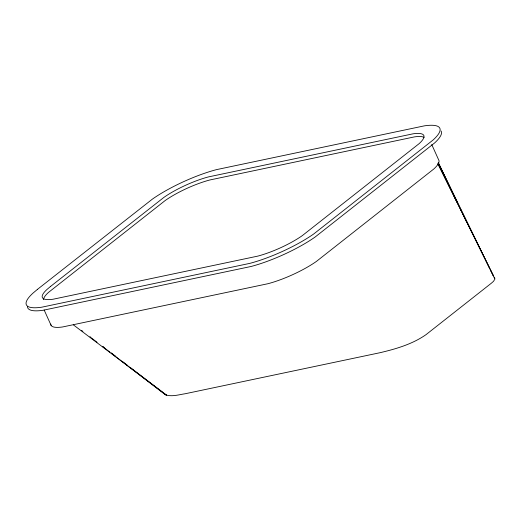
<?xml version="1.0" encoding="UTF-8"?>
<svg xmlns="http://www.w3.org/2000/svg" width="521" height="521" viewBox="0 0 521 521"><rect width="100%" height="100%" fill="white"/><g stroke="black" fill="none" stroke-linecap="round" stroke-linejoin="round"><path stroke-width="0.78" d="M111.227 353.179L165.372 394.762C171.793 397.035 178.814 394.671 185.287 393.726L379.744 352.769C395.849 348.992 412.3 344.225 426.009 334.658L491.453 283.131L493.504 281.32L494.95 278.995L437.972 163.783M73.389 324.876L166.629 395.283L130.543 367.696M89.951 336.664L91.234 337.647M102.832 346.517L104.122 347.5M111.214 352.919L115.721 356.364M122.168 361.294L127.319 365.234M81.582 330.405L82.872 331.395M91.891 338.324L97.049 342.284M102.852 346.739L109.938 352.189M494.123 277.361L494.82 278.084M164.675 394.039L165.372 394.762M437.914 163.783L485.116 259.158M485.832 260.617L489.799 268.628M490.515 270.08L493.4 275.909L438.402 163.008M438.304 163.171L442.883 172.705M443.586 174.17L450.626 188.836M453.439 194.704L455.908 199.836M438.246 162.624L457.503 202.89M460.303 208.752L461.007 210.21M462.759 213.877L466.256 221.197M431.74 144.551L438.675 159.921A43.81 10.225 -24.3 0 1 433.739 169.045L316.384 261.438A43.81 10.225 -24.3 0 1 267.944 283.717L62.611 326.96A43.81 10.225 -24.3 0 1 50.745 324.095M44.168 310.028L51.11 325.397M43.556 299.66A40.293 9.404 -24.3 0 1 48.433 292.463L165.274 200.468A40.293 9.404 -24.3 0 1 209.826 179.979L414.488 136.88A40.293 9.404 -24.3 0 1 424.107 137.407M27.437 306.485A57.877 13.513 -24.3 0 0 43.113 310.269L251.122 266.465A57.877 13.513 -24.3 0 0 315.12 237.029L434.514 143.034A57.877 13.513 -24.3 0 0 441.04 130.973M37.499 289.331L33.057 293.076A57.877 13.513 -24.3 0 0 41.726 307.201L249.735 263.392A57.877 13.513 -24.3 0 0 313.733 233.962L433.127 139.96A57.877 13.513 -24.3 0 0 424.452 125.835L216.443 169.644A57.877 13.513 -24.3 0 0 152.451 199.074L37.499 289.331M50.615 286.387L47.046 289.396A40.293 9.404 -24.3 0 0 53.083 299.23L257.739 256.124A40.293 9.404 -24.3 0 0 302.291 235.635L419.138 143.64A40.293 9.404 -24.3 0 0 413.101 133.806L208.439 176.912A40.293 9.404 -24.3 0 0 163.887 197.4L50.615 286.387"/></g></svg>
